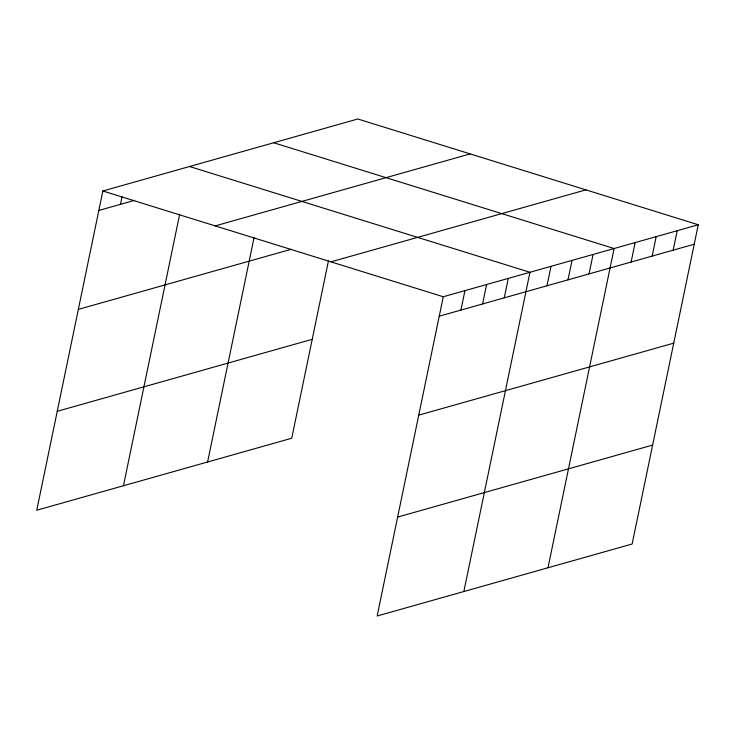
<?xml version="1.0" encoding="UTF-8"?>
<svg xmlns="http://www.w3.org/2000/svg" width="735" height="735" viewBox="0 0 735 735"><rect width="100%" height="100%" fill="white"/><g stroke="black" fill="none" stroke-linecap="round" stroke-linejoin="round"><path stroke-width="1.1" d="M698.25 224.763L443.269 296.756L377.156 616.004L632.137 544.01L698.25 224.763L357.844 118.996L102.863 190.99L36.75 510.237L291.731 438.244L328.508 260.649M120.503 204.33L122.074 196.759M123.443 485.762L179.707 214.069M207.592 462.003L254.071 237.534M460.909 310.087L464.943 290.637M482.583 303.968L486.616 284.519M504.256 297.85L508.289 278.4M463.849 591.528L529.963 272.281L189.556 166.514M546.969 285.796L551.002 266.336M568.008 279.851L572.032 260.401M589.038 273.916L593.071 254.457M547.998 567.769L614.102 248.522L273.705 142.755M631.117 262.037L635.141 242.578M652.147 256.092L656.18 236.642M673.187 250.157L677.211 230.698M98.83 210.449L134.597 200.352M215.199 225.893L470.179 153.9M78.351 309.38L291.253 249.266M330.934 261.853L585.914 189.86M57.238 411.306L312.219 339.313M439.236 316.206L694.217 244.213M418.748 415.137L673.738 343.144M397.644 517.072L652.625 445.079M102.863 190.99L443.269 296.756"/></g></svg>
